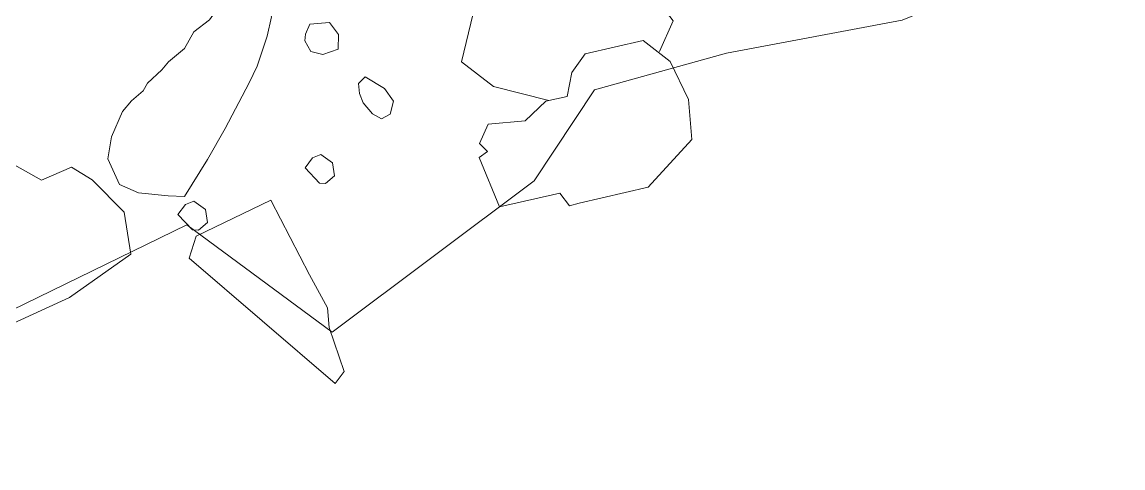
# Model space of a CAD drawing. Header units: metres. Extents: x -10443 to -4073, y -33280 to -26846.
# Drawn here: x -7327.51 to -7320.16, y -29236.23 to -29233.25 of the extents above; entities that cross this region are included whole.
import ezdxf

# ---------------------------------------------------------------- set-up
doc = ezdxf.new("R2010")
doc.units = ezdxf.units.M
doc.header["$MEASUREMENT"] = 0
doc.linetypes.add('CONTINUOUS_2', pattern=[0])
doc.layers.add('石', color=241, linetype='CONTINUOUS_2', lineweight=18)
doc.layers.add('護岸', color=241, linetype='CONTINUOUS_2', lineweight=18)

msp = doc.modelspace()

# ---------------------------------------------------------------- linework, layer by layer
at = {"layer": '石', "linetype": 'CONTINUOUS_2', "lineweight": 18, "flags": 128}
for points in [[(-7323.994, -29233.7729), (-7324.3638, -29233.68), (-7324.5779, -29233.5157), (-7324.4669, -29233.0601), (-7324.1926, -29232.8186), (-7324.025, -29232.7814), (-7323.5839, -29232.9617), (-7323.2676, -29233.1058), (-7323.1615, -29233.2418), (-7323.2528, -29233.4457)], [(-7326.7057, -29233.7085), (-7326.6756, -29233.6573), (-7326.5807, -29233.5682), (-7326.5363, -29233.5144), (-7326.4273, -29233.4253), (-7326.365, -29233.3142), (-7326.2606, -29233.2336), (-7326.1948, -29233.1407), (-7326.0665, -29233.0802), (-7325.9918, -29233.0906), (-7325.8745, -29233.1265), (-7325.8463, -29233.2135), (-7325.8756, -29233.3442), (-7325.9418, -29233.5434), (-7325.9964, -29233.6552), (-7326.1576, -29233.9601), (-7326.2757, -29234.1676), (-7326.4292, -29234.4143), (-7326.5379, -29234.4112), (-7326.736, -29234.3913), (-7326.8617, -29234.3342), (-7326.9415, -29234.1632), (-7326.9171, -29234.0154), (-7326.8421, -29233.8464), (-7326.7834, -29233.776), (-7326.7057, -29233.7085)], [(-7325.5901, -29233.2633), (-7325.4584, -29233.2518), (-7325.3981, -29233.332), (-7325.4009, -29233.4298), (-7325.5041, -29233.4669), (-7325.5849, -29233.4463), (-7325.623, -29233.3757), (-7325.619, -29233.33), (-7325.5901, -29233.2633)], [(-7325.221, -29233.6146), (-7325.0915, -29233.6932), (-7325.0316, -29233.7773), (-7325.0545, -29233.8637), (-7325.1112, -29233.8971), (-7325.1717, -29233.863), (-7325.2343, -29233.7883), (-7325.2578, -29233.7267), (-7325.2653, -29233.6588), (-7325.221, -29233.6146)], [(-7325.5254, -29234.326), (-7325.6222, -29234.2234), (-7325.5721, -29234.1566), (-7325.5164, -29234.1346), (-7325.4385, -29234.1894), (-7325.4251, -29234.2771), (-7325.4852, -29234.3276), (-7325.5254, -29234.326)], [(-7326.3752, -29234.6381), (-7326.4719, -29234.5354), (-7326.4219, -29234.4687), (-7326.3662, -29234.4467), (-7326.2883, -29234.5015), (-7326.2748, -29234.5892), (-7326.335, -29234.6397), (-7326.3752, -29234.6381)]]:
    msp.add_lwpolyline(points, dxfattribs=at)
for points in [[(-7323.7914, -29234.459), (-7323.3285, -29234.3524), (-7323.0372, -29234.0347), (-7323.0597, -29233.7661), (-7323.1816, -29233.5134), (-7323.3623, -29233.3719), (-7323.75, -29233.4606), (-7323.8397, -29233.5872), (-7323.8701, -29233.7473), (-7324.0137, -29233.7777), (-7324.1509, -29233.9097), (-7324.3997, -29233.9318), (-7324.456, -29234.0617), (-7324.4035, -29234.1154), (-7324.4579, -29234.1535), (-7324.3233, -29234.4851), (-7323.9191, -29234.3927), (-7323.855, -29234.478)], [(-7327.9978, -29234.9588), (-7327.9509, -29234.8215), (-7327.8769, -29234.5828), (-7327.7631, -29234.2619), (-7327.5971, -29234.1865), (-7327.3848, -29234.3052), (-7327.1832, -29234.2179), (-7327.0452, -29234.3027), (-7326.8308, -29234.5204), (-7326.7861, -29234.801), (-7327.1962, -29235.0895), (-7327.5747, -29235.2639), (-7327.8488, -29235.1837)], [(-7326.3506, -29234.681), (-7325.8514, -29234.4386), (-7325.5929, -29234.9393), (-7325.4731, -29235.1581), (-7325.4616, -29235.2894), (-7325.3607, -29235.5842), (-7325.4209, -29235.6648), (-7326.3977, -29234.8275)]]:
    msp.add_lwpolyline(points, close=True, dxfattribs=at)
at = {"layer": '護岸', "lineweight": 18, "flags": 128}
msp.add_lwpolyline([(-7320.6075, -29189.7847), (-7314.5937, -29192.1516), (-7312.4776, -29193.0893), (-7311.9426, -29193.4853, 0.118487), (-7312.0342, -29195.0455), (-7312.3822, -29195.3375, 0.307861), (-7313.1965, -29196.7622), (-7313.6245, -29197.4135), (-7313.72, -29197.4896, 0.21943), (-7314.6813, -29199.1941), (-7314.7179, -29199.8179), (-7314.4389, -29200.6216), (-7314.605, -29201.1893, 0.208621), (-7314.8416, -29202.7638), (-7314.596, -29203.6335), (-7314.6124, -29204.2431), (-7314.7954, -29204.5943, -0.201585), (-7315.8398, -29205.9958), (-7316.0009, -29205.9847), (-7316.6546, -29207.1027), (-7316.3372, -29208.2932, 0.220758), (-7317.5128, -29209.4444), (-7318.4953, -29209.4122), (-7318.7173, -29209.6973), (-7318.9735, -29210.3735), (-7320.1669, -29210.09), (-7322.3641, -29216.4926), (-7322.4262, -29217.7143), (-7323.2499, -29219.1605), (-7323.4151, -29221.254), (-7322.6893, -29222.0535), (-7321.4576, -29222.2912), (-7320.6606, -29222.8222), (-7320.7241, -29223.3944), (-7320.3402, -29224.045), (-7320.8566, -29226.6802), (-7320.5698, -29226.9337), (-7320.0859, -29227.3926), (-7319.4616, -29228.3987), (-7319.7103, -29230.0148), (-7320.8644, -29231.5299), (-7321.2886, -29232.2318), (-7320.8234, -29232.904), (-7321.6318, -29233.2364), (-7322.8065, -29233.4561), (-7323.6879, -29233.7014), (-7324.0905, -29234.3111), (-7325.4419, -29235.3215), (-7326.4138, -29234.605), (-7329.5714, -29236.1426), (-7331.1318, -29236.1667), (-7331.6197, -29236.0574), (-7332.2662, -29236.2293), (-7332.9718, -29236.1541), (-7333.576, -29235.2279), (-7334.365, -29234.1109), (-7334.5327, -29233.2632), (-7334.8904, -29232.1301), (-7334.6493, -29228.9131), (-7334.7974, -29227.3819), (-7333.4157, -29225.3542), (-7332.3284, -29224.5297), (-7331.6977, -29224.6923), (-7331.1619, -29224.8199), (-7329.9913, -29224.6445), (-7328.9398, -29224.7724), (-7328.5119, -29224.8636), (-7328.1362, -29224.4605), (-7327.3755, -29224.8436), (-7326.2422, -29224.1754), (-7326.425, -29222.6814), (-7327.1136, -29221.6448), (-7326.9404, -29220.7911), (-7327.6775, -29220.2071), (-7327.7332, -29219.5125), (-7329.0486, -29218.2688), (-7330.0808, -29217.6276), (-7330.3187, -29216.8141), (-7331.1371, -29216.3394), (-7330.9294, -29215.3991), (-7330.2765, -29215.1039), (-7330.2574, -29214.0665), (-7329.6889, -29213.3698), (-7329.2811, -29212.5993), (-7329.2782, -29211.883), (-7328.6297, -29211.0918), (-7328.3422, -29209.6479), (-7328.4886, -29208.8648), (-7328.7971, -29208.8985), (-7328.3974, -29208.1293), (-7327.4347, -29207.8461), (-7326.2907, -29207.1432), (-7325.7055, -29206.5972), (-7324.5705, -29204.2721), (-7324.0165, -29203.1262), (-7323.1498, -29201.0702), (-7323.0541, -29200.0389), (-7323.4568, -29199.6455), (-7323.5197, -29198.6721), (-7323.1843, -29198.5293), (-7323.2179, -29197.1468), (-7323.2031, -29195.3918), (-7322.9095, -29193.7489), (-7322.8006, -29193.4381), (-7322.1114, -29192.0256), (-7322.2293, -29190.8293), (-7320.6075, -29189.7847)], format="xyb", dxfattribs=at)

doc.saveas('drawing.dxf')
